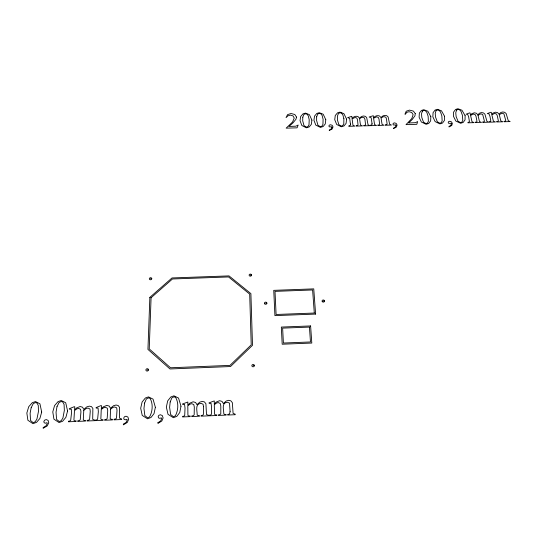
<?xml version="1.0" encoding="UTF-8"?>
<svg xmlns="http://www.w3.org/2000/svg" width="537" height="537" viewBox="0 0 537 537"><rect width="100%" height="100%" fill="white"/><g stroke="black" fill="none" stroke-linecap="round" stroke-linejoin="round"><path stroke-width="0.81" d="M147.185 369.886L148.481 369.832A1.309 1.161 -19.7 0 0 146.574 368.892A1.309 1.161 -19.7 0 0 146.507 370.933A1.309 1.161 -19.7 0 0 148.481 369.832M253.128 365.623L254.41 365.569A1.282 1.168 -4.9 0 0 252.457 364.643A1.282 1.168 -4.9 0 0 252.518 366.664A1.282 1.168 -4.9 0 0 254.41 365.569M265.667 303.204L266.896 303.157M323.294 301.049L324.516 301.002M150.548 278.73L151.763 278.683A1.228 1.034 -12.7 0 0 149.971 277.851A1.228 1.034 -12.7 0 0 149.904 279.656A1.228 1.034 -12.7 0 0 151.763 278.683M250.323 275.132L251.531 275.085A1.208 1.034 -2.9 0 0 249.692 274.259A1.208 1.034 -2.9 0 0 249.752 276.052A1.208 1.034 -2.9 0 0 251.531 275.085M203.51 406.67L203.436 414.329L202.885 415.155L201.026 415.598L201.026 416.162L208.591 415.839L208.591 415.276L206.497 414.53L205.906 403.743L204.422 401.911L202.274 401.428L199.845 402.106L196.945 404.663L195.582 402.475L193.125 401.81L189.796 403.18L187.816 405.046L187.843 402.025L182.52 403.978L182.761 404.529L184.56 404.415L185.03 408.127L184.721 415.396L184.077 416.101L182.6 416.376L182.593 416.94L190.185 416.618L190.192 416.054L188.527 415.913L187.916 415.302L187.802 405.818L189.95 404.2L191.736 403.676L193.77 404.576L194.307 407.053L194.172 414.759L193.501 415.631L191.749 415.987L191.743 416.558L199.502 416.222L199.502 415.658L197.851 415.484L197.186 414.913C197.22 410.745 194.716 403.824 200.992 403.334L203.067 404.233L203.51 406.67M110.541 409.234L110.199 418.598L110.83 419.175L112.488 419.35L112.455 419.921L104.634 420.249L104.668 419.679L106.454 419.323L107.172 418.444L107.722 410.691L107.319 408.201L105.319 407.288L103.5 407.818L101.251 409.449L100.849 418.994L101.433 419.605L103.097 419.746L103.064 420.317L95.405 420.646L95.445 420.075L96.949 419.8L97.633 419.088L98.338 411.772L98.07 408.039L96.251 408.154L96.042 407.603L100.781 405.663L101.5 405.636L101.305 408.67L103.399 406.798L106.823 405.415L109.253 406.086L110.508 408.288L113.569 405.71L116.039 405.026L118.174 405.516L119.57 407.361L119.583 418.216L121.644 418.961L121.617 419.531L113.992 419.853L114.019 419.283L115.911 418.84L116.516 418.014L117.006 410.302L116.69 407.852L114.65 406.945L112.844 407.435L110.541 409.234M316.649 116.804L316.608 120.469L317.951 125.228L320.401 126.732L321.885 126.175L322.932 124.43L323.099 119.342L322.086 115.334L320.683 113.683L319.314 113.381L317.736 114.059L316.649 116.804M499.256 114.616L500.813 120.906L502.88 121.792L496.671 121.973L496.591 121.597L497.947 121.369L498.349 120.791L497.275 115.683L496.47 114.032L494.684 113.421L491.838 114.831L493.389 121.127L495.429 122.006L489.355 122.188L489.267 121.812L490.831 121.174L489.959 116.348L489.006 113.884L487.287 113.582L490.717 112.327L491.288 112.307L491.731 114.314L493.04 113.085L495.523 112.186L497.604 112.642L499.048 114.106L500.994 112.414L502.847 111.978L504.659 112.314L506.143 113.535L508.264 120.697L510.15 121.577L504.095 121.758L504.015 121.382L505.445 121.1L505.767 120.556L503.921 113.851L502.108 113.24L499.256 114.616M343.881 118.737L343.794 123.825L342.774 125.564L341.304 126.121L338.834 124.618L337.417 119.865L337.397 116.207L338.444 113.461L340.008 112.79L341.378 113.092L342.807 114.737L343.881 118.737M372.02 123.45L372 124.658L370.362 125.302L370.409 125.678L376.551 125.497L374.584 124.604L373.598 118.261L376.591 116.838L378.337 117.455L379.001 119.12L379.619 124.269L379.156 124.853L377.766 125.081L377.813 125.463L384.089 125.275L382.082 124.389L381.075 118.16L382.693 116.972L384.089 116.657L385.868 117.267L386.459 118.899L387.11 124.027L386.741 124.577L385.271 124.859L385.318 125.242L391.439 125.061L389.62 124.175L388.13 116.952L386.754 115.717L384.955 115.381L383.049 115.824L380.928 117.529L379.605 116.052C377.41 115.032 375.041 116.026 373.53 117.744L373.269 115.717L369.12 117.006L371.181 117.771L372.02 123.45M465.123 115.677L465.035 119.858L463.203 122.423L460.618 123.282L455.812 121.02L453.429 116.234L453.584 112.092L455.577 109.461L457.92 108.722L461.968 110.246L465.123 115.677M302.794 117.2L302.714 120.872L304.009 125.638L306.446 127.141L307.936 126.584L308.997 124.839L309.218 119.744L308.251 115.737L306.862 114.079L305.499 113.777L303.915 114.455L302.794 117.2M83.785 410.355L83.289 419.739L83.913 420.317L85.571 420.491L85.531 421.062L77.69 421.397L77.737 420.827L79.523 420.464L80.261 419.578L80.946 411.819L80.584 409.322L78.597 408.409L76.764 408.939L74.482 410.577L73.918 420.135L74.495 420.746L76.16 420.894L76.113 421.464L68.441 421.787L68.488 421.216L69.998 420.941L70.696 420.229L71.522 412.899L71.314 409.154L69.495 409.275L69.293 408.717L74.072 406.778L74.797 406.751L74.549 409.791L76.677 407.912L80.134 406.529L82.557 407.2L83.779 409.402L86.88 406.824L89.37 406.14L91.498 406.637L92.867 408.482L92.7 419.357L94.754 420.102L94.713 420.672L87.068 420.995L87.108 420.424L89.014 419.981L89.625 419.155L90.25 411.423L89.968 408.972L87.947 408.066L86.128 408.55L83.785 410.355M478.004 115.233L479.46 121.537L481.514 122.416L475.299 122.597L475.218 122.228L476.588 121.993L476.997 121.416L476.004 116.301L475.225 114.65L473.446 114.039L470.573 115.448L472.023 121.751L474.05 122.637L467.962 122.819L467.888 122.443L469.459 121.798L468.667 116.972L467.747 114.495L466.035 114.2L469.492 112.938L470.063 112.924L470.472 114.931L471.808 113.703L474.305 112.804L476.386 113.26L477.802 114.717L479.783 113.032L481.649 112.589L483.454 112.924L484.918 114.153L486.925 121.328L488.804 122.201L482.736 122.382L482.656 122.006L484.099 121.724L484.428 121.181L482.689 114.462L480.883 113.851L478.004 115.233M157.972 422.679L157.952 423.378L161.832 421.001L163.114 417.927L162.308 415.564L160.362 414.745L158.811 415.356L158.147 416.705L158.596 417.947L159.892 418.35L161.355 417.826L161.724 418.457L160.704 420.894L157.972 422.679M230.091 411.684L229.507 414.027L227.661 414.463L227.668 415.027L235.219 414.712L235.206 414.148L233.105 413.403L232.333 402.636L230.823 400.81L228.668 400.32L226.258 400.998L223.405 403.556L222.003 401.374L219.546 400.703L216.243 402.079L214.297 403.938L214.276 400.924L208.994 402.871L209.242 403.421L211.034 403.307L211.565 407.012L211.383 414.269L210.746 414.973L209.276 415.242L209.276 415.813L216.854 415.49L216.854 414.926L215.189 414.786L214.565 414.175L214.297 404.71L216.418 403.086L218.183 402.569L220.237 403.468L220.808 405.938L220.801 413.624L220.15 414.504L218.405 414.859L218.411 415.423L226.151 415.094L226.144 414.53L224.486 414.356L223.815 413.779C223.788 409.644 221.143 402.737 227.419 402.226L229.507 403.126L230.091 411.684M151.078 297.753L149.232 348.889L170.538 367.771L229.964 365.388L251.222 344.888L249.692 294.108L228.534 276.951L172.484 278.978L151.078 297.753M350.433 124.081L350.392 125.289L348.741 125.933L348.788 126.316L354.937 126.135L352.977 125.242L352.097 118.885L355.118 117.462L356.857 118.08L357.494 119.744L358.025 124.899L357.555 125.483L356.159 125.718L356.206 126.094L362.488 125.913L360.495 125.02L359.589 118.784L361.233 117.59L362.636 117.274L364.401 117.892L364.965 119.523L365.536 124.658L365.153 125.208L363.677 125.497L363.724 125.873L369.859 125.692L368.046 124.806L366.677 117.576L365.314 116.341L363.522 115.999L361.602 116.448L359.448 118.147L358.152 116.677C355.944 115.643 353.568 116.663 352.037 118.362L351.809 116.341L347.634 117.623L349.681 118.388L350.433 124.081M444.569 116.274L444.414 120.463L442.535 123.033L439.931 123.893L435.158 121.624L432.849 116.831L433.07 112.683L435.104 110.045L437.467 109.313L441.495 110.83L444.569 116.274M149.863 297.357L147.944 349.412L169.974 368.966L230.514 366.536L252.497 345.304L250.9 293.625L229.017 275.897L172.001 277.951L149.863 297.357M430.842 116.67L430.647 120.865L428.734 123.436L426.123 124.295L421.37 122.027L419.108 117.234L419.37 113.079L421.431 110.441L423.807 109.702L427.821 111.226L430.842 116.67M123.389 424.156L123.349 424.854L127.289 422.471L128.638 419.39L127.887 417.021L125.953 416.202L124.383 416.813L123.685 418.169L124.114 419.41L125.403 419.813L126.88 419.29L127.235 419.921L126.168 422.364L123.389 424.156M43.229 427.573L43.155 428.278L47.236 425.881L48.746 422.78L48.102 420.397L46.202 419.572L44.598 420.189L43.826 421.552L44.195 422.8L45.47 423.203L46.981 422.679L47.303 423.317L46.108 425.774L43.229 427.573M170.175 401.945L169.618 407.408L170.618 414.497L173.424 416.719L175.317 415.873C178.331 410.503 178.821 402.636 175.539 397.279L173.907 396.836L171.887 397.857L170.175 401.945M346.58 119.12L346.11 123.335L344.016 125.92L341.331 126.786L336.699 124.503L334.739 119.684L335.269 115.502L337.518 112.851L339.955 112.105L343.895 113.636L346.58 119.12M144.601 403.012L143.956 408.482L144.842 415.591L147.615 417.813L149.528 416.967C152.615 411.624 153.273 403.75 150.051 398.333L148.427 397.897L146.379 398.917L144.601 403.012M325.791 119.717L325.254 123.946L323.126 126.531L320.421 127.397L315.816 125.114L313.93 120.281L314.528 116.099L316.823 113.441L319.273 112.703L323.193 114.233L325.791 119.717M311.916 120.12L311.332 124.349L309.171 126.94L306.459 127.806L301.868 125.524L300.029 120.691L300.68 116.495L303.002 113.837L305.459 113.099L309.372 114.629L311.916 120.12M415.262 113.622L414.96 115.77L412.302 119.422L408.644 122.966L415.45 122.684L417.658 121.55L416.819 124.316L406.012 124.631L411.798 118.563L413.121 114.643L411.718 112.488L409.053 111.703L406.744 112.374L405.442 114.186L404.945 114.2L406.214 111.226L409.516 110.112L413.369 111.092L415.262 113.622M56.996 406.67L56.049 412.174L56.553 419.323L59.218 421.565L61.184 420.713L62.903 418.081L64.353 410.422L64.071 404.421L62.735 401.958L61.124 401.522L59.016 402.549L56.996 406.67M31.153 407.751L30.119 413.262L30.508 420.424L33.14 422.666L35.127 421.82L36.892 419.175L38.463 411.51L38.281 405.495L36.986 403.032L35.375 402.589L33.24 403.616L31.153 407.751M180.989 406.214L179.761 412.517L176.794 416.397L173.357 417.712L168.014 414.342L166.356 407.153L167.672 400.917L170.847 396.95L173.948 395.823L178.546 398.071L180.989 406.214M155.368 407.288L154.032 413.604L150.998 417.491L147.534 418.806L142.231 415.43L140.694 408.234L142.11 401.985L145.352 398.011L148.474 396.883L153.045 399.132L155.368 407.288M296.484 117.053L295.981 119.214L292.967 122.899L288.953 126.47L295.847 126.182L298.176 125.04L297.075 127.833L286.147 128.148L292.544 122.027L294.236 118.073L293.014 115.905L290.396 115.113L288.007 115.791L286.026 117.637L287.584 114.636L291.014 113.508L294.806 114.502L296.484 117.053M67.588 410.973L65.903 417.323L62.634 421.236L59.077 422.565L53.935 419.169L52.78 411.919L54.552 405.63L58.03 401.629L61.231 400.495L65.702 402.763L67.588 410.973M41.698 412.06L39.906 418.424L36.57 422.344L32.985 423.673L27.89 420.27L26.85 413.007L28.723 406.71L32.274 402.703L35.502 401.562L39.939 403.837L41.698 412.06M451.335 123.725L450.872 125.336L448.925 126.504L449.006 126.967L451.792 125.41L452.376 123.376L451.389 121.805L449.697 121.255L448.536 121.651L448.194 122.543L448.737 123.369L450.946 123.302L451.335 123.725M456.551 110.072L455.759 112.79L456.108 116.422L457.94 121.134L460.531 122.624L461.934 122.074L462.787 120.348L462.411 115.301L460.988 111.334L459.424 109.702L458.041 109.4L456.551 110.072M436.071 110.656L435.232 113.381L435.527 117.019L437.293 121.738L439.857 123.228L441.273 122.678L442.152 120.946L441.857 115.898L440.494 111.924L438.951 110.286L437.574 109.984L436.071 110.656M422.397 111.052L421.532 113.777L421.78 117.415L423.498 122.147L426.049 123.638L427.479 123.08L428.372 121.349L428.137 116.294L426.814 112.32L425.284 110.682L423.908 110.38L422.397 111.052M396.038 125.349L395.501 126.96L393.5 128.142L393.567 128.605L396.427 127.041L397.098 125L396.172 123.423L394.494 122.866L393.312 123.268L392.93 124.161L393.44 124.993L395.662 124.926L396.038 125.349M331.933 127.229L331.316 128.853L329.248 130.035L329.288 130.498L332.242 128.934L333.021 126.88L332.161 125.296L330.51 124.738L329.302 125.141L328.872 126.041L329.349 126.873L331.577 126.806L331.933 127.229M314.293 313.037L276.105 314.481L275.011 291.363L312.615 289.973L314.293 313.037M315.602 314.078L274.924 315.622L273.749 290.349L313.749 288.879L315.602 314.078M310.608 325.939L281.328 327.067L282.193 344.217L311.802 343.049L310.608 325.939M309.446 327.093L282.63 328.127L283.395 343.029L310.467 341.968L309.446 327.093M322.281 301.626A1.228 1.067 5.6 0 0 324.395 301.546A1.228 1.067 5.6 0 0 323.207 299.982A1.228 1.067 5.6 0 0 322.281 301.626M264.627 303.781A1.228 1.074 -1.5 0 0 266.748 303.7A1.228 1.074 -1.5 0 0 265.62 302.13A1.228 1.074 -1.5 0 0 264.627 303.781"/></g></svg>
